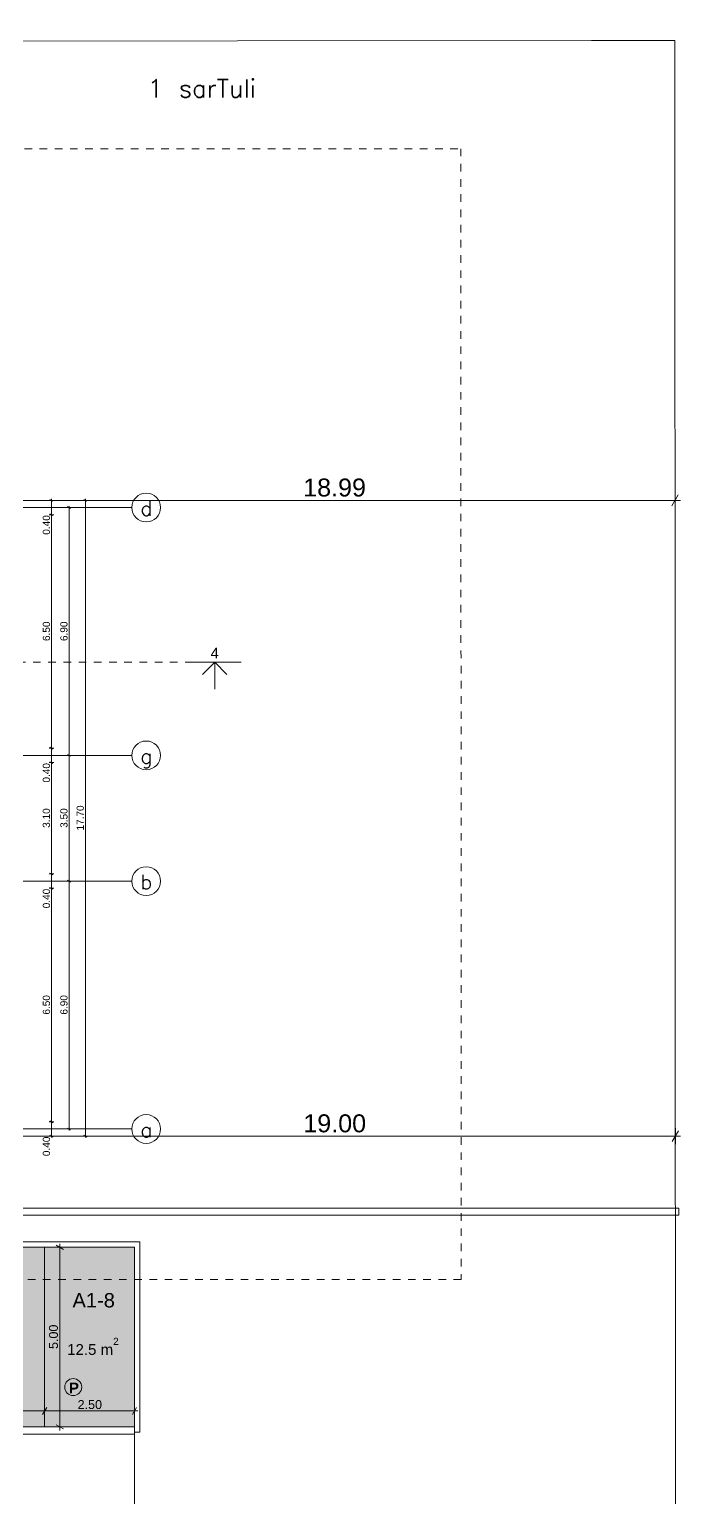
# Model space of a CAD drawing. Header units: millimetres. Extents: x 476571643 to 477489869, y 4620928210 to 4621294454.
# Drawn here: x 477238843 to 477256969, y 4621015770 to 4621056644 of the extents above; entities that cross this region are included whole.
import ezdxf

# ---------------------------------------------------------------- set-up
doc = ezdxf.new("R2010")
doc.units = ezdxf.units.MM
doc.header["$MEASUREMENT"] = 0
doc.linetypes.add('Dashed', pattern=[423.333333, 211.666667, -211.666667])
for name, color, linetype, lineweight in [('0_Pen_No__42_Pen_No__250_Pen_No__5', 5, 'Continuous', 0), ('Annotation - Text_Pen_No__7_Pen_No__250', 7, 'Continuous', 0), ('Annotation - Text_Pen_No__7_Pen_No__5', 5, 'Continuous', 0), ('New_._Pen_No__1', 1, 'Continuous', 0), ('New_0_Pen_No__5', 5, 'Continuous', 0), ('New_Annotation - Text_Pen_No__142', 142, 'Continuous', 0), ('New_gza_Pen_No__250', 7, 'Continuous', 0), ('New_piket_Pen_No__1', 1, 'Continuous', 0), ('New_shenobebi_Pen_No__1', 1, 'Continuous', 0), ('New_topo_NL (1)$0$SAVELE_CONT-MJR_Pen_No__250', 7, 'Continuous', 0), ('New_zoma_Pen_No__142', 142, 'Continuous', 0), ('New_zoma_Pen_No__38', 150, 'Continuous', 60), ('New_საბავშვო მოედნები_Pen_No__7', 7, 'Continuous', 0), ('RED LINE_Pen_No__1', 1, 'Continuous', 0), ('zoma_Pen_No__1', 1, 'Continuous', 0), ('zoma_Pen_No__142', 142, 'Continuous', 0), ('zoma_Pen_No__5_Pen_No__5', 5, 'Continuous', 0), ('საბავშვო მოედნები_Pen_No__250', 7, 'Continuous', 0)]:
    doc.layers.add(name, color=color, linetype=linetype, lineweight=lineweight)
for name, color, linetype, lineweight, true_color in [('New_._Pen_No__252', 7, 'Continuous', 0, 0x666666), ('New_2D Drafting - General_Pen_No__250_Pen_No__7_Pen_No__252', 7, 'Continuous', 0, 0x666666), ('New_საბავშვო მოედნები_Pen_No__18', 7, 'Continuous', 0, 0x707070)]:
    doc.layers.add(name, color=color, linetype=linetype, lineweight=lineweight, true_color=true_color)
doc.layers.add('New_zoma', color=7, linetype='Continuous')
doc.layers.add('zoma', color=7, linetype='Continuous')
doc.styles.add('GENERATED_STYLE_1', font='arial.ttf')
doc.styles.add('GENERATED_STYLE_2', font='arial.ttf')
doc.styles.add('GENERATED_STYLE_6', font='arialbd.ttf')
doc.dimstyles.new('GENERATED_STYLE__15', dxfattribs={"dimtxt": 500, "dimasz": 228, "dimexe": 0.18, "dimexo": 3, "dimgap": 0.09, "dimtad": 1, "dimtih": 1, "dimtoh": 1, "dimlfac": 0.001, "dimzin": 0, "dimdsep": 46, "dimtxsty": 'GENERATED_STYLE_2', "dimblk": 'ARROWHEAD_2', "dimblk1": 'ARROWHEAD_2', "dimblk2": 'ARROWHEAD_2', "dimcen": 0.09, "dimclrd": 1, "dimclre": 1, "dimclrt": 1, "dimadec": 0, "dimazin": 0, "dimtfac": 1, "dimtdec": 4, "dimtmove": 0, "dimatfit": 3, "dimfxl": 1, "dimtolj": 1, "dimtzin": 0, "dimarcsym": 0})
doc.dimstyles.new('GENERATED_STYLE__16', dxfattribs={"dimtxt": 250, "dimasz": 152, "dimexe": 0.18, "dimexo": 3, "dimgap": 0.09, "dimtad": 1, "dimtih": 1, "dimtoh": 1, "dimlfac": 0.001, "dimzin": 0, "dimdsep": 46, "dimtxsty": 'GENERATED_STYLE_2', "dimblk": 'ARROWHEAD_2', "dimblk1": 'ARROWHEAD_2', "dimblk2": 'ARROWHEAD_2', "dimcen": 0.09, "dimclrd": 142, "dimclre": 142, "dimclrt": 150, "dimadec": 0, "dimazin": 0, "dimtfac": 1, "dimtdec": 4, "dimtmove": 0, "dimatfit": 3, "dimfxl": 1, "dimtolj": 1, "dimtzin": 0, "dimarcsym": 0})
doc.dimstyles.new('GENERATED_STYLE__17', dxfattribs={"dimtxt": 250, "dimasz": 152, "dimexe": 0.18, "dimexo": 3, "dimgap": 0.09, "dimtad": 1, "dimlfac": 0.001, "dimzin": 0, "dimdsep": 46, "dimtxsty": 'GENERATED_STYLE_2', "dimblk": 'ARROWHEAD_2', "dimblk1": 'ARROWHEAD_2', "dimblk2": 'ARROWHEAD_2', "dimcen": 0.09, "dimclrd": 142, "dimclre": 142, "dimclrt": 150, "dimadec": 0, "dimazin": 0, "dimtfac": 1, "dimtdec": 4, "dimtmove": 0, "dimatfit": 3, "dimfxl": 1, "dimtolj": 1, "dimtzin": 0, "dimarcsym": 0})
doc.dimstyles.new('GENERATED_STYLE__7', dxfattribs={"dimtxt": 200, "dimasz": 64.421331, "dimexe": 0.18, "dimexo": 3, "dimgap": 0.09, "dimtad": 1, "dimlfac": 0.001, "dimzin": 0, "dimdsep": 46, "dimtxsty": 'GENERATED_STYLE_2', "dimblk": 'ARROWHEAD_2', "dimblk1": 'ARROWHEAD_2', "dimblk2": 'ARROWHEAD_2', "dimcen": 0.09, "dimclrd": 142, "dimclre": 142, "dimclrt": 142, "dimadec": 0, "dimazin": 0, "dimtfac": 1, "dimtdec": 4, "dimtmove": 0, "dimatfit": 3, "dimfxl": 1, "dimtolj": 1, "dimtzin": 0, "dimarcsym": 0})

# ---------------------------------------------------------------- blocks, each defined once
blk = doc.blocks.new('*D1218', base_point=(476844527, 4621385791))
at = {"layer": 'zoma_Pen_No__142', "color": 142, "linetype": 'Continuous', "lineweight": 0, "transparency": 16777216}
for p, q in [((477240010, 4621032933), (477239883, 4621032933)), ((477239905, 4621032957), (477239989, 4621032908)), ((477239947, 4621026033), (477239947, 4621032933)), ((477240010, 4621026033), (477239883, 4621026033)), ((477239905, 4621026057), (477239989, 4621026008)), ((477239947, 4621025991), (477239947, 4621026033))]:
    blk.add_line(p, q, dxfattribs=at)
at = {"layer": 'zoma_Pen_No__142', "color": 142, "lineweight": 0, "transparency": 16777216, "insert": (477239907, 4621029216), "char_height": 200, "attachment_point": 7, "rotation": 90, "style": 'GENERATED_STYLE_2'}
blk.add_mtext('\\A1;{\\pql;\\fArial CYR|b0|i0|c204|p34;6.90}', dxfattribs=at)
blk = doc.blocks.new('ARROWHEAD_2')
at = {"color": 0, "linetype": 'Continuous', "lineweight": 0}
for p, q in [((0, 0), (-1, 0)), ((-0.38, -0.66), (0.38, 0.66))]:
    blk.add_line(p, q, dxfattribs=at)
blk = doc.blocks.new('*D1219', base_point=(476844527, 4621385791))
at = {"layer": 'zoma_Pen_No__142', "color": 142, "linetype": 'Continuous', "lineweight": 0, "transparency": 16777216}
for p, q in [((477240010, 4621036433), (477239883, 4621036433)), ((477239905, 4621036457), (477239989, 4621036408)), ((477239947, 4621032933), (477239947, 4621036433)), ((477240010, 4621032933), (477239883, 4621032933)), ((477239905, 4621032957), (477239989, 4621032908))]:
    blk.add_line(p, q, dxfattribs=at)
at = {"layer": 'zoma_Pen_No__142', "color": 142, "lineweight": 0, "transparency": 16777216, "insert": (477239907, 4621034416), "char_height": 200, "attachment_point": 7, "rotation": 90, "style": 'GENERATED_STYLE_2'}
blk.add_mtext('\\A1;{\\pql;\\fArial CYR|b0|i0|c204|p34;3.50}', dxfattribs=at)
blk = doc.blocks.new('*D1220', base_point=(476844527, 4621385791))
at = {"layer": 'zoma_Pen_No__142', "color": 142, "linetype": 'Continuous', "lineweight": 0, "transparency": 16777216}
for p, q in [((477239989, 4621043308), (477239905, 4621043357)), ((477239947, 4621043333), (477239947, 4621043374)), ((477240010, 4621043333), (477239883, 4621043333)), ((477239947, 4621036433), (477239947, 4621043333)), ((477240010, 4621036433), (477239883, 4621036433)), ((477239905, 4621036457), (477239989, 4621036408))]:
    blk.add_line(p, q, dxfattribs=at)
at = {"layer": 'zoma_Pen_No__142', "color": 142, "lineweight": 0, "transparency": 16777216, "insert": (477239907, 4621039616), "char_height": 200, "attachment_point": 7, "rotation": 90, "style": 'GENERATED_STYLE_2'}
blk.add_mtext('\\A1;{\\pql;\\fArial CYR|b0|i0|c204|p34;6.90}', dxfattribs=at)
blk = doc.blocks.new('*D1221', base_point=(476844527, 4621385791))
at = {"layer": 'zoma_Pen_No__142', "color": 142, "linetype": 'Continuous', "lineweight": 0, "transparency": 16777216}
for p, q in [((477239521, 4621026233), (477239394, 4621026233)), ((477239415, 4621026257), (477239500, 4621026208)), ((477239458, 4621025833), (477239458, 4621026233)), ((477239521, 4621025833), (477239394, 4621025833)), ((477239415, 4621025857), (477239500, 4621025808)), ((477239458, 4621025791), (477239458, 4621025833))]:
    blk.add_line(p, q, dxfattribs=at)
at = {"layer": 'zoma_Pen_No__142', "color": 142, "lineweight": 0, "transparency": 16777216, "insert": (477239418, 4621025276), "char_height": 200, "attachment_point": 7, "rotation": 89.9995, "style": 'GENERATED_STYLE_2'}
blk.add_mtext('\\A1;{\\pql;\\fArial CYR|b0|i0|c204|p34;0.40}', dxfattribs=at)
blk = doc.blocks.new('*D1222', base_point=(476844527, 4621385791))
at = {"layer": 'zoma_Pen_No__142', "color": 142, "linetype": 'Continuous', "lineweight": 0, "transparency": 16777216}
for p, q in [((477239416, 4621032757), (477239500, 4621032708)), ((477239458, 4621026233), (477239458, 4621032733)), ((477239521, 4621026233), (477239394, 4621026233)), ((477239415, 4621026257), (477239500, 4621026208)), ((477239458, 4621025833), (477239458, 4621026233))]:
    blk.add_line(p, q, dxfattribs=at)
at = {"layer": 'zoma_Pen_No__142', "color": 142, "lineweight": 0, "transparency": 16777216, "char_height": 200, "attachment_point": 7, "rotation": 89.9995, "style": 'GENERATED_STYLE_2'}
for s, insert in [('\\A1;{\\pql;\\fArial CYR|b0|i0|c204|p34;0.40}', (477239418, 4621032176)), ('\\A1;{\\pql;\\fArial CYR|b0|i0|c204|p34;6.50}', (477239418, 4621029216))]:
    blk.add_mtext(s, dxfattribs=dict(at, insert=insert))
blk = doc.blocks.new('*D1223', base_point=(476844527, 4621385791))
at = {"layer": 'zoma_Pen_No__142', "color": 142, "linetype": 'Continuous', "lineweight": 0, "transparency": 16777216}
for p, q in [((477239458, 4621033133), (477239458, 4621036233)), ((477239521, 4621033133), (477239394, 4621033133)), ((477239416, 4621033157), (477239500, 4621033108)), ((477239458, 4621032733), (477239458, 4621033133)), ((477239521, 4621032733), (477239394, 4621032733)), ((477239416, 4621032757), (477239500, 4621032708)), ((477239458, 4621026233), (477239458, 4621032733))]:
    blk.add_line(p, q, dxfattribs=at)
blk = doc.blocks.new('*D1224', base_point=(476844527, 4621385791))
at = {"layer": 'zoma_Pen_No__142', "color": 142, "linetype": 'Continuous', "lineweight": 0, "transparency": 16777216}
for p, q in [((477239521, 4621036233), (477239394, 4621036233)), ((477239416, 4621036257), (477239500, 4621036208)), ((477239458, 4621033133), (477239458, 4621036233)), ((477239521, 4621033133), (477239394, 4621033133)), ((477239416, 4621033157), (477239500, 4621033108))]:
    blk.add_line(p, q, dxfattribs=at)
at = {"layer": 'zoma_Pen_No__142', "color": 142, "lineweight": 0, "transparency": 16777216, "char_height": 200, "attachment_point": 7, "rotation": 89.9995, "style": 'GENERATED_STYLE_2'}
for s, insert in [('\\A1;{\\pql;\\fArial CYR|b0|i0|c204|p34;0.40}', (477239418, 4621035676)), ('\\A1;{\\pql;\\fArial CYR|b0|i0|c204|p34;3.10}', (477239418, 4621034416))]:
    blk.add_mtext(s, dxfattribs=dict(at, insert=insert))
blk = doc.blocks.new('*D1225', base_point=(476844527, 4621385791))
at = {"layer": 'zoma_Pen_No__142', "color": 142, "linetype": 'Continuous', "lineweight": 0, "transparency": 16777216}
for p, q in [((477239458, 4621036633), (477239458, 4621043133)), ((477239521, 4621036633), (477239394, 4621036633)), ((477239416, 4621036657), (477239500, 4621036608)), ((477239458, 4621036233), (477239458, 4621036633)), ((477239521, 4621036233), (477239394, 4621036233)), ((477239416, 4621036257), (477239500, 4621036208)), ((477239458, 4621033133), (477239458, 4621036233))]:
    blk.add_line(p, q, dxfattribs=at)
blk = doc.blocks.new('*D1226', base_point=(476844527, 4621385791))
at = {"layer": 'zoma_Pen_No__142', "color": 142, "linetype": 'Continuous', "lineweight": 0, "transparency": 16777216}
for p, q in [((477239522, 4621043133), (477239394, 4621043133)), ((477239416, 4621043157), (477239500, 4621043108)), ((477239458, 4621036633), (477239458, 4621043133)), ((477239522, 4621036633), (477239394, 4621036633)), ((477239416, 4621036657), (477239500, 4621036608))]:
    blk.add_line(p, q, dxfattribs=at)
at = {"layer": 'zoma_Pen_No__142', "color": 142, "lineweight": 0, "transparency": 16777216, "char_height": 200, "attachment_point": 7, "rotation": 89.9995, "style": 'GENERATED_STYLE_2'}
for s, insert in [('\\A1;{\\pql;\\fArial CYR|b0|i0|c204|p34;0.40}', (477239418, 4621042576)), ('\\A1;{\\pql;\\fArial CYR|b0|i0|c204|p34;6.50}', (477239418, 4621039616))]:
    blk.add_mtext(s, dxfattribs=dict(at, insert=insert))
blk = doc.blocks.new('*D1227', base_point=(476844527, 4621385791))
at = {"layer": 'zoma_Pen_No__142', "color": 142, "linetype": 'Continuous', "lineweight": 0, "transparency": 16777216}
for p, q in [((477239416, 4621043157), (477239500, 4621043108)), ((477239458, 4621036633), (477239458, 4621043133))]:
    blk.add_line(p, q, dxfattribs=at)
blk = doc.blocks.new('*D1228', base_point=(476844527, 4621385791))
at = {"layer": 'zoma_Pen_No__142', "color": 142, "linetype": 'Continuous', "lineweight": 0, "transparency": 16777216}
for p, q in [((477239522, 4621043533), (477239394, 4621043533)), ((477239500, 4621043508), (477239416, 4621043557)), ((477239458, 4621043533), (477239458, 4621043574)), ((477239458, 4621043133), (477239458, 4621043533)), ((477239522, 4621043133), (477239394, 4621043133)), ((477239416, 4621043157), (477239500, 4621043108)), ((477239458, 4621036633), (477239458, 4621043133))]:
    blk.add_line(p, q, dxfattribs=at)
blk = doc.blocks.new('*D1229', base_point=(476844527, 4621385791))
at = {"layer": 'zoma_Pen_No__142', "color": 142, "linetype": 'Continuous', "lineweight": 0, "transparency": 16777216}
for p, q in [((477240465, 4621043533), (477240338, 4621043533)), ((477240444, 4621043508), (477240359, 4621043557)), ((477240402, 4621025833), (477240402, 4621043533)), ((477240465, 4621025833), (477240338, 4621025833)), ((477240359, 4621025857), (477240444, 4621025808)), ((477240402, 4621025791), (477240402, 4621025833))]:
    blk.add_line(p, q, dxfattribs=at)
at = {"layer": 'zoma_Pen_No__142', "color": 142, "lineweight": 0, "transparency": 16777216, "insert": (477240362, 4621034341), "char_height": 200, "attachment_point": 7, "rotation": 90, "style": 'GENERATED_STYLE_2'}
blk.add_mtext('\\A1;{\\pql;\\fArial CYR|b0|i0|c204|p34;17.70}', dxfattribs=at)
blk = doc.blocks.new('*D1230', base_point=(476844527, 4621385791))
at = {"layer": 'zoma_Pen_No__142', "color": 142, "linetype": 'Continuous', "lineweight": 0, "transparency": 16777216}
for p, q in [((477240465, 4621043533), (477240338, 4621043533)), ((477240444, 4621043508), (477240359, 4621043557)), ((477240402, 4621043533), (477240402, 4621043574))]:
    blk.add_line(p, q, dxfattribs=at)
blk = doc.blocks.new('*D1272', base_point=(476844527, 4621385791))
at = {"layer": 'zoma_Pen_No__1', "color": 1, "linetype": 'Continuous', "lineweight": 0, "transparency": 16777216}
for p, q in [((477237822, 4621043308), (477237822, 4621043758)), ((477256815, 4621043308), (477256815, 4621043758)), ((477237675, 4621043533), (477237822, 4621043533)), ((477237908, 4621043683), (477237735, 4621043383)), ((477237822, 4621043533), (477256815, 4621043533)), ((477256728, 4621043383), (477256901, 4621043683)), ((477256815, 4621043533), (477256961, 4621043533))]:
    blk.add_line(p, q, dxfattribs=at)
at = {"layer": 'zoma_Pen_No__1', "color": 1, "lineweight": 0, "transparency": 16777216, "insert": (477246463, 4621043633), "char_height": 500, "attachment_point": 7, "style": 'GENERATED_STYLE_2'}
blk.add_mtext('\\A1;{\\pql;\\fArial CYR|b0|i0|c204|p34;18.99}', dxfattribs=at)
blk = doc.blocks.new('*D1273', base_point=(476844527, 4621385791))
at = {"layer": 'zoma_Pen_No__1', "color": 1, "linetype": 'Continuous', "lineweight": 0, "transparency": 16777216}
for p, q in [((477237675, 4621025833), (477237822, 4621025833)), ((477237908, 4621025983), (477237735, 4621025683)), ((477237822, 4621025608), (477237822, 4621026058)), ((477237822, 4621025833), (477256822, 4621025833)), ((477256735, 4621025683), (477256909, 4621025983)), ((477256822, 4621025608), (477256822, 4621026058)), ((477256822, 4621025833), (477256969, 4621025833))]:
    blk.add_line(p, q, dxfattribs=at)
at = {"layer": 'zoma_Pen_No__1', "color": 1, "lineweight": 0, "transparency": 16777216, "insert": (477246467, 4621025933), "char_height": 500, "attachment_point": 7, "style": 'GENERATED_STYLE_2'}
blk.add_mtext('\\A1;{\\pql;\\fArial CYR|b0|i0|c204|p34;19.00}', dxfattribs=at)
blk = doc.blocks.new('*D1648', base_point=(476844527, 4621385791))
at = {"layer": 'New_zoma_Pen_No__142', "color": 142, "linetype": 'Continuous', "lineweight": 0, "transparency": 16777216}
for p, q in [((477236826, 4621018283), (477236710, 4621018083)), ((477236768, 4621018033), (477236768, 4621018333)), ((477236768, 4621018183), (477239268, 4621018183)), ((477239326, 4621018283), (477239210, 4621018083)), ((477239268, 4621018033), (477239268, 4621018333))]:
    blk.add_line(p, q, dxfattribs=at)
at = {"layer": 'New_zoma_Pen_No__38', "color": 150, "lineweight": 60, "transparency": 16777216, "insert": (477237685, 4621018233), "char_height": 250, "attachment_point": 7, "style": 'GENERATED_STYLE_2'}
blk.add_mtext('\\A1;{\\pql;\\fArial CYR|b0|i0|c204|p34;2.50}', dxfattribs=at)
blk = doc.blocks.new('*D1649', base_point=(476844527, 4621385791))
at = {"layer": 'New_zoma_Pen_No__142', "color": 142, "linetype": 'Continuous', "lineweight": 0, "transparency": 16777216}
for p, q in [((477239326, 4621018283), (477239210, 4621018083)), ((477239268, 4621018033), (477239268, 4621018333)), ((477239268, 4621018183), (477241768, 4621018183)), ((477241710, 4621018083), (477241826, 4621018283)), ((477241768, 4621018033), (477241768, 4621018333)), ((477241768, 4621018183), (477241866, 4621018183))]:
    blk.add_line(p, q, dxfattribs=at)
at = {"layer": 'New_zoma_Pen_No__38', "color": 150, "lineweight": 60, "transparency": 16777216, "insert": (477240185, 4621018233), "char_height": 250, "attachment_point": 7, "style": 'GENERATED_STYLE_2'}
blk.add_mtext('\\A1;{\\pql;\\fArial CYR|b0|i0|c204|p34;2.50}', dxfattribs=at)
blk = doc.blocks.new('*D1656', base_point=(476844527, 4621385791))
at = {"layer": 'New_zoma_Pen_No__142', "color": 142, "linetype": 'Continuous', "lineweight": 0, "transparency": 16777216}
for p, q in [((477239841, 4621022739), (477239541, 4621022739)), ((477239791, 4621022681), (477239591, 4621022797)), ((477239691, 4621022739), (477239691, 4621022837)), ((477239691, 4621017739), (477239691, 4621022739)), ((477239841, 4621017739), (477239541, 4621017739)), ((477239591, 4621017797), (477239791, 4621017681)), ((477239691, 4621017641), (477239691, 4621017739))]:
    blk.add_line(p, q, dxfattribs=at)
at = {"layer": 'New_zoma_Pen_No__38', "color": 150, "lineweight": 60, "transparency": 16777216, "insert": (477239641, 4621019907), "char_height": 250, "attachment_point": 7, "rotation": 90.0005, "style": 'GENERATED_STYLE_2'}
blk.add_mtext('\\A1;{\\pql;\\fArial CYR|b0|i0|c204|p34;5.00}', dxfattribs=at)

msp = doc.modelspace()

# ---------------------------------------------------------------- hatches: boundary and pattern name
at = {"layer": 'New_საბავშვო მოედნები_Pen_No__18', "linetype": 'Continuous', "lineweight": 0, "true_color": 0x1c1c1c}
for points in [[(477239267.828, 4621017739.098), (477239267.828, 4621022739.098), (477236767.828, 4621022739.098), (477236767.828, 4621017739.098)], [(477241767.828, 4621017739.098), (477241767.828, 4621022739.098), (477239267.828, 4621022739.098), (477239267.828, 4621017739.098)]]:
    msp.add_hatch(color=250, dxfattribs=at).paths.add_polyline_path(points)

# ---------------------------------------------------------------- linework, layer by layer
at = {"layer": '0_Pen_No__42_Pen_No__250_Pen_No__5', "color": 5, "linetype": 'Continuous', "lineweight": 0}
for centre in [(477242094.347, 4621043332.543), (477242094.347, 4621043332.543), (477242094.347, 4621036432.543), (477242094.347, 4621036432.543), (477242094.347, 4621032932.543), (477242094.347, 4621032932.543), (477242094.347, 4621026032.543), (477242094.347, 4621026032.543)]:
    msp.add_circle(centre, 400, dxfattribs=at)
at = {"layer": 'New_._Pen_No__252', "color": 251, "linetype": 'Continuous', "lineweight": 0, "true_color": 0x666666, "flags": 128}
msp.add_lwpolyline([(477227917.78, 4621022889.098), (477227917.78, 4621022739.098), (477233267.815, 4621022739.098), (477233267.859, 4621018136.636, 0.84042944), (477234267.831, 4621018136.648), (477234267.781, 4621022239.381), (477234267.828, 4621022239.381), (477234267.828, 4621022739.098), (477241767.829, 4621022739.098), (477241767.829, 4621017589.381), (477241917.828, 4621017589.381), (477241917.828, 4621017739.381), (477241917.828, 4621022889.098), (477234267.779, 4621022889.098), (477234117.833, 4621022889.098), (477234117.833, 4621018286.445, -1.139779908), (477233417.793, 4621018286.445), (477233417.793, 4621022889.098)], format="xyb", close=True, dxfattribs=at)
at = {"layer": 'New_0_Pen_No__5', "color": 5, "linetype": 'Dashed', "lineweight": 0}
msp.add_lwpolyline([(477155321.137, 4621021869.616), (477155307.853, 4621053283.109), (477250849.772, 4621053321.894), (477250863.435, 4621021842.663)], close=True, dxfattribs=at)
at = {"layer": 'New_2D Drafting - General_Pen_No__250_Pen_No__7_Pen_No__252', "color": 251, "linetype": 'Continuous', "lineweight": 0, "true_color": 0x666666, "flags": 128}
msp.add_lwpolyline([(477227818.123, 4621023632.631), (477227817.906, 4621023832.631), (477256919.408, 4621023832.631), (477256919.373, 4621023632.631)], close=True, dxfattribs=at)
at = {"layer": 'New_gza_Pen_No__250', "color": 7, "linetype": 'Continuous', "lineweight": 0}
for points in [[(477129038.055, 4620987795.159), (477129039.988, 4620983880.963), (477128206.296, 4620982941.26), (477137045.279, 4620982574.138), (477137093.048, 4620982572.154), (477137182.898, 4621003679.885, -0.315884232), (477145108.144, 4621012239.381), (477241767.828, 4621012239.381), (477241767.828, 4621017739.098), (477153022.553, 4621017739.098, -0.326553554), (477149792.168, 4621020901.07), (477149770.869, 4621056644.176)], [(477241767.831, 4621017539.383), (477152961.847, 4621017539.866, -0.374256788), (477149554.503, 4621021324.147)]]:
    msp.add_lwpolyline(points, format="xyb", dxfattribs=at)
at = {"layer": 'New_shenobebi_Pen_No__1', "color": 1, "linetype": 'Dashed', "lineweight": 0}
msp.add_lwpolyline([(477212275.018, 4621039028.245), (477244001.759, 4621039028.245), (477244331.532, 4621039028.245)], dxfattribs=at)
at = {"layer": 'New_shenobebi_Pen_No__1', "color": 1, "linetype": 'Continuous', "lineweight": 0}
for points in [[(477243264.885, 4621039028.245), (477244738.632, 4621039028.245)], [(477244001.759, 4621039028.245), (477243660.613, 4621038687.1)], [(477244001.759, 4621039028.245), (477244001.759, 4621038275.247)], [(477244001.759, 4621039028.245), (477244342.904, 4621038687.1)]]:
    msp.add_lwpolyline(points, dxfattribs=at)
at = {"layer": 'New_topo_NL (1)$0$SAVELE_CONT-MJR_Pen_No__250', "color": 7, "linetype": 'Continuous', "lineweight": 0}
msp.add_circle((477240063.191, 4621018848.472), 235.715, dxfattribs=at)
at = {"layer": 'New_საბავშვო მოედნები_Pen_No__7', "color": 7, "linetype": 'Continuous', "lineweight": 0, "flags": 128}
for points in [[(477239267.828, 4621017739.098), (477239267.828, 4621022739.098), (477236767.828, 4621022739.098), (477236767.828, 4621017739.098)], [(477241767.828, 4621017739.098), (477241767.828, 4621022739.098), (477239267.828, 4621022739.098), (477239267.828, 4621017739.098)]]:
    msp.add_lwpolyline(points, close=True, dxfattribs=at)
at = {"layer": 'RED LINE_Pen_No__1', "color": 1, "linetype": 'Continuous', "lineweight": 0, "flags": 128}
msp.add_lwpolyline([(477124996.984, 4621015599.409), (477105889.043, 4621021213.476), (477104360.092, 4621028236.163), (477103366.861, 4621030342.158), (477137541.029, 4621019965.609), (477138383.85, 4621019960.913), (477139216.946, 4621020089.079), (477140019.468, 4621020346.845), (477140771.362, 4621020727.722), (477141453.861, 4621021222.209), (477142050.113, 4621021818.034), (477142545.033, 4621022500.28), (477142926.358, 4621023251.918), (477143184.553, 4621024054.295), (477143313.237, 4621024887.287), (477143302.609, 4621056268.654), (477244632.09, 4621056327.668), (477254486.316, 4621056331.616), (477256809.582, 4621056332.631), (477256827.237, 4621013095.825)], dxfattribs=at)
at = {"layer": 'zoma_Pen_No__5_Pen_No__5', "color": 5, "linetype": 'Continuous', "lineweight": 0}
for p, q in [((477212841.267, 4621043332.543), (477241694.347, 4621043332.543)), ((477212841.267, 4621036432.543), (477241694.347, 4621036432.543)), ((477212841.267, 4621032932.543), (477241694.347, 4621032932.543)), ((477212841.267, 4621026032.543), (477241694.347, 4621026032.543))]:
    msp.add_line(p, q, dxfattribs=at)

# ---------------------------------------------------------------- texts
at = {"layer": 'Annotation - Text_Pen_No__7_Pen_No__250', "color": 7, "linetype": 'Continuous', "lineweight": 0, "insert": (477243640.299, 4621055251.851), "char_height": 500, "attachment_point": 2}
msp.add_mtext('\\A1;{\\pqc;\\Ftxt.shx;1 sarTuli}', dxfattribs=at)
at = {"layer": 'Annotation - Text_Pen_No__7_Pen_No__5', "color": 5, "linetype": 'Continuous', "lineweight": 0, "char_height": 400, "attachment_point": 2}
for s, insert in [('\\A1;{\\pqc;\\Ftxt.shx;d}', (477242096.504, 4621043505.663)), ('\\A1;{\\pqc;\\Ftxt.shx;g}', (477242096.504, 4621036606.863)), ('\\A1;{\\pqc;\\Ftxt.shx;b}', (477242096.504, 4621033106.863)), ('\\A1;{\\pqc;\\Ftxt.shx;a}', (477242096.504, 4621026206.863))]:
    msp.add_mtext(s, dxfattribs=dict(at, insert=insert))
at = {"layer": 'New_._Pen_No__1', "color": 1, "linetype": 'Continuous', "lineweight": 0, "insert": (477244001.759, 4621039431.102), "char_height": 300, "attachment_point": 2, "style": 'GENERATED_STYLE_1'}
msp.add_mtext('\\A1;{\\pqc;\\fArial|b0|i0|c0|p34;4}', dxfattribs=at)
at = {"layer": 'New_Annotation - Text_Pen_No__142', "color": 142, "linetype": 'Continuous', "lineweight": 0, "insert": (477240083.266, 4621018974.288), "char_height": 300, "attachment_point": 2, "style": 'GENERATED_STYLE_6'}
msp.add_mtext('\\A1;{\\pqc;\\fArial|b1|i0|c0|p34;P}', dxfattribs=at)
at = {"layer": 'New_piket_Pen_No__1', "color": 1, "linetype": 'Continuous', "lineweight": 0, "insert": (477240042.924, 4621021464.196), "char_height": 400, "attachment_point": 1, "style": 'GENERATED_STYLE_1'}
msp.add_mtext('\\A1;{\\pql;\\fArial|b0|i0|c0|p34;A\\fArial|b0|i0|c0|p34;1\\fArial|b0|i0|c0|p34;-8}', dxfattribs=at)
at = {"layer": 'საბავშვო მოედნები_Pen_No__250', "color": 7, "lineweight": 0, "insert": (477239893.622, 4621019739.098), "char_height": 300, "attachment_point": 7, "style": 'GENERATED_STYLE_2'}
msp.add_mtext('{\\fArial CYR|b0|i0|c204|p34;12.5 m{\\H0.66x;\\S2^  ;}}', dxfattribs=at)

# ---------------------------------------------------------------- dimensions: what is measured, and where the dimension line sits
at = {"layer": 'New_zoma', "color": 142, "linetype": 'Continuous', "lineweight": 0}
dim = msp.add_linear_dim(base=(477239690.641, 4621022739.159), p1=(477233267.815, 4621017739.098), p2=(477233267.815, 4621022739.098), angle=90.0005425, dimstyle='GENERATED_STYLE__17', dxfattribs=at)
dim.commit()
dim.dimension.update_dxf_attribs({"geometry": '*D1656', "text_midpoint": (477239515.664, 4621020231.291), "dimtype": 160, "text_rotation": 90.0005425})
for base, p1, p2, picture, middle in [((477239267.818, 4621018183.389), (477236767.818, 4621017739.098), (477239267.818, 4621017739.098), '*D1648', (477238009.952, 4621018358.389)), ((477241767.818, 4621018183.389), (477239267.818, 4621017739.098), (477241767.818, 4621017739.098), '*D1649', (477240509.952, 4621018358.389))]:
    dim = msp.add_linear_dim(base=base, p1=p1, p2=p2, dimstyle='GENERATED_STYLE__16', dxfattribs=at)
    dim.commit()
    dim.dimension.update_dxf_attribs({"geometry": picture, "text_midpoint": middle, "dimtype": 160})
at = {"layer": 'zoma', "color": 1, "linetype": 'Continuous', "lineweight": 0}
for base, p1, p2, picture, middle in [((477256814.773, 4621043532.543), (477237821.818, 4621043532.543), (477256814.773, 4621043620.886), '*D1272', (477247303.44, 4621043882.543)), ((477256822.037, 4621025832.543), (477237821.818, 4621025832.543), (477256822.037, 4621025831.123), '*D1273', (477247307.072, 4621026182.543))]:
    dim = msp.add_linear_dim(base=base, p1=p1, p2=p2, dimstyle='GENERATED_STYLE__15', dxfattribs=at)
    dim.commit()
    dim.dimension.update_dxf_attribs({"geometry": picture, "text_midpoint": middle, "dimtype": 160})
at = {"layer": 'zoma', "color": 142, "linetype": 'Continuous', "lineweight": 0}
for base, p1, p2, angle, picture, middle, turn in [((477240401.740614772, 4621043532.539611816), (477214577.11876899, 4621043532.539611816), (477216721.817624509, 4621043532.539611816), 90, '*D1230', (477240261.740614176, 4621043526.246614456), 90), ((477240401.741, 4621043532.54), (477237891.743, 4621025832.543), (477214577.119, 4621043532.54), 90, '*D1229', (477240261.741, 4621034676.599), 90), ((477239457.989, 4621043532.556), (477241353.347, 4621043132.539), (477241353.347, 4621043532.539), 89.9994828, '*D1228', (477239317.983, 4621042835.709), 89.9994828), ((477239946.903, 4621043332.543), (477241608.676, 4621036432.543), (477241608.677, 4621043332.543), 90, '*D1220', (477239806.903, 4621039876.25), 90), ((477239457.986, 4621043132.556), (477241453.347, 4621036632.539), (477239457.986, 4621043132.556), 89.9994828, '*D1226', (477239317.956, 4621039876.265), 89.9994828), ((477239457.927, 4621036632.557), (477241453.347, 4621036232.539), (477241453.347, 4621036632.539), 89.9994828, '*D1225', (477239317.921, 4621035935.71), 89.9994828), ((477239457.986, 4621043132.556), (477239457.986, 4621043132.556), (477241353.347, 4621043132.539), 89.9994828, '*D1227', (477239317.986, 4621043126.264), 89.9994828), ((477239946.903, 4621036432.543), (477241398.991, 4621032932.543), (477241608.676, 4621036432.543), 90, '*D1219', (477239806.903, 4621034676.25), 90), ((477239457.923, 4621036232.557), (477241153.347, 4621033132.539), (477241453.347, 4621036232.539), 89.9994828, '*D1224', (477239317.909, 4621034676.264), 89.9994828), ((477239457.895, 4621033132.554), (477241153.347, 4621032732.539), (477241153.347, 4621033132.539), 89.9994828, '*D1223', (477239317.889, 4621032435.707), 89.9994828), ((477239457.892, 4621032732.554), (477241153.347, 4621026232.539), (477241153.347, 4621032732.539), 89.9994828, '*D1222', (477239317.862, 4621029476.262), 89.9994828), ((477239946.903, 4621032932.543), (477241398.991, 4621026032.543), (477241398.991, 4621032932.543), 90, '*D1218', (477239806.903, 4621029476.25), 90), ((477239457.833, 4621026232.554), (477241153.347, 4621025832.539), (477241153.347, 4621026232.539), 89.9994828, '*D1221', (477239317.827, 4621025535.707), 89.9994828)]:
    dim = msp.add_linear_dim(base=base, p1=p1, p2=p2, angle=angle, dimstyle='GENERATED_STYLE__7', dxfattribs=at)
    dim.commit()
    dim.dimension.update_dxf_attribs({"geometry": picture, "text_midpoint": middle, "dimtype": 160, "text_rotation": turn})

doc.saveas('drawing.dxf')
